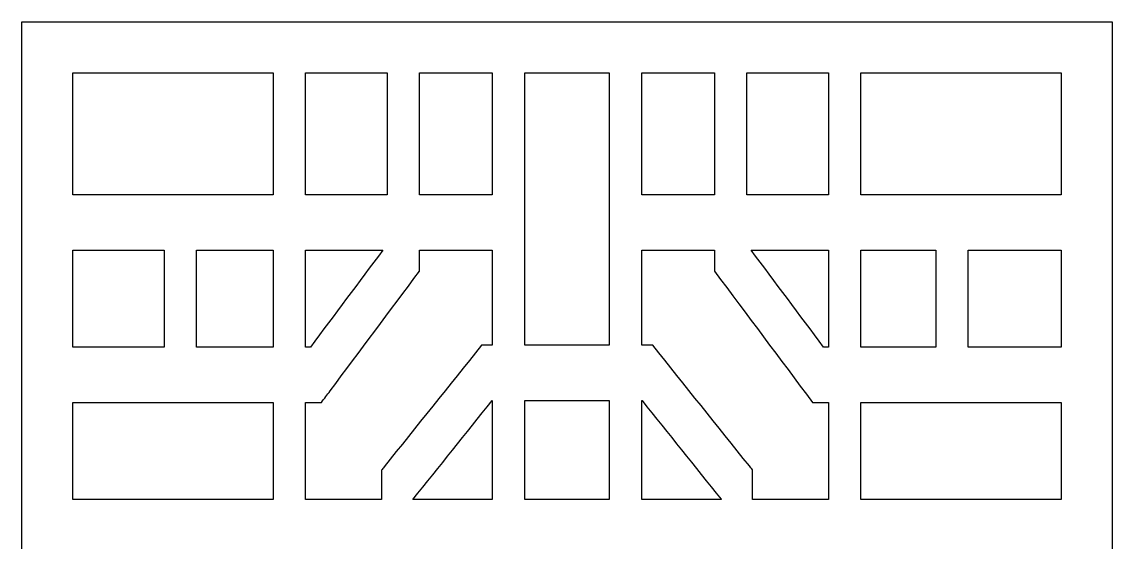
# Model space of a CAD drawing. Header units: centimetres. Extents: x -9.7 to 10.1, y -10 to 8.2.
# Drawn here: x -9.68 to -0.12, y 3.63 to 8.19 of the extents above; entities that cross this region are included whole.
import ezdxf

# ---------------------------------------------------------------- set-up
doc = ezdxf.new("R2010")
doc.units = ezdxf.units.CM
doc.header["$MEASUREMENT"] = 0
doc.layers.add('layer 1', color=7, linetype='Continuous')

msp = doc.modelspace()

# ---------------------------------------------------------------- linework, layer by layer
at = {"layer": 'layer 1', "color": 177}
msp.add_open_spline([(-0.12269, -0.92898), (-0.12269, -0.92898), (-0.12269, -0.8913), (-0.12269, -0.8913), (-0.12269, -0.8913), (-0.12269, -0.8913), (-0.12269, 8.19126), (-0.12269, 8.19126), (-0.12269, 8.19126), (-3.30854, 8.19126), (-6.49439, 8.19126), (-9.68025, 8.19126), (-9.68025, 8.19126), (-9.68025, 8.19126), (-9.68025, -0.8913), (-9.68025, -0.8913), (-9.68025, -0.8913), (-9.68025, -0.8913), (-9.68025, -0.92898), (-9.68025, -0.92898), (-9.68025, -0.92898), (-9.68025, -0.92898), (-9.68025, -10.01154), (-9.68025, -10.01154), (-9.68025, -10.01154), (-6.49439, -10.01154), (-3.30854, -10.01154), (-0.12269, -10.01154), (-0.12269, -10.01154), (-0.12269, -10.01154), (-0.12269, -0.92898), (-0.12269, -0.92898)], degree=3, knots=[0, 0, 0, 0, 0.1111111, 0.1111111, 0.1111111, 0.1111111, 0.2222222, 0.2222222, 0.2222222, 0.2222222, 0.3333333, 0.3333333, 0.3333333, 0.3333333, 0.4444444, 0.4444444, 0.4444444, 0.4444444, 0.5555556, 0.5555556, 0.5555556, 0.5555556, 0.6666667, 0.6666667, 0.6666667, 0.6666667, 0.7777778, 0.7777778, 0.7777778, 0.7777778, 1, 1, 1, 1], dxfattribs=at)
at = {"layer": 'layer 1', "color": 7}
for points, knots in [([(-7.47669, 7.74411), (-8.06216, 7.74411), (-8.64764, 7.74411), (-9.2331, 7.74411), (-9.2331, 7.74411), (-9.2331, 7.38808), (-9.2331, 7.03206), (-9.2331, 6.67603), (-9.2331, 6.67603), (-8.64764, 6.67603), (-8.06216, 6.67603), (-7.47669, 6.67603), (-7.47669, 6.67603), (-7.47669, 7.03206), (-7.47669, 7.38808), (-7.47669, 7.74411)], [0, 0, 0, 0, 0.2, 0.2, 0.2, 0.2, 0.4, 0.4, 0.4, 0.4, 0.6, 0.6, 0.6, 0.6, 1, 1, 1, 1]), ([(-6.47842, 7.74411), (-6.71635, 7.74411), (-6.95429, 7.74411), (-7.19222, 7.74411), (-7.19222, 7.74411), (-7.19222, 7.38808), (-7.19222, 7.03206), (-7.19222, 6.67603), (-7.19222, 6.67603), (-6.95429, 6.67603), (-6.71635, 6.67603), (-6.47842, 6.67603), (-6.47842, 6.67603), (-6.47842, 7.03206), (-6.47842, 7.38808), (-6.47842, 7.74411)], [0, 0, 0, 0, 0.2, 0.2, 0.2, 0.2, 0.4, 0.4, 0.4, 0.4, 0.6, 0.6, 0.6, 0.6, 1, 1, 1, 1]), ([(-5.55689, 7.74411), (-5.76923, 7.74411), (-5.9816, 7.74411), (-6.19395, 7.74411), (-6.19395, 7.74411), (-6.19395, 7.38808), (-6.19395, 7.03206), (-6.19395, 6.67603), (-6.19395, 6.67603), (-5.9816, 6.67603), (-5.76923, 6.67603), (-5.55689, 6.67603), (-5.55689, 6.67603), (-5.55689, 7.03206), (-5.55689, 7.38808), (-5.55689, 7.74411)], [0, 0, 0, 0, 0.2, 0.2, 0.2, 0.2, 0.4, 0.4, 0.4, 0.4, 0.6, 0.6, 0.6, 0.6, 1, 1, 1, 1]), ([(-4.53045, 7.74411), (-4.77777, 7.74411), (-5.02509, 7.74411), (-5.27241, 7.74411), (-5.27241, 7.74411), (-5.27241, 6.9483), (-5.27241, 6.1525), (-5.27241, 5.35667), (-5.27241, 5.35667), (-5.02509, 5.35667), (-4.77777, 5.35667), (-4.53045, 5.35667), (-4.53045, 5.35667), (-4.53045, 6.1525), (-4.53045, 6.9483), (-4.53045, 7.74411)], [0, 0, 0, 0, 0.2, 0.2, 0.2, 0.2, 0.4, 0.4, 0.4, 0.4, 0.6, 0.6, 0.6, 0.6, 1, 1, 1, 1]), ([(-3.60898, 7.74411), (-3.82131, 7.74411), (-4.03364, 7.74411), (-4.24597, 7.74411), (-4.24597, 7.74411), (-4.24597, 7.38808), (-4.24597, 7.03206), (-4.24597, 6.67603), (-4.24597, 6.67603), (-4.03364, 6.67603), (-3.82131, 6.67603), (-3.60898, 6.67603), (-3.60898, 6.67603), (-3.60898, 7.03206), (-3.60898, 7.38808), (-3.60898, 7.74411)], [0, 0, 0, 0, 0.2, 0.2, 0.2, 0.2, 0.4, 0.4, 0.4, 0.4, 0.6, 0.6, 0.6, 0.6, 1, 1, 1, 1]), ([(-2.61071, 7.74411), (-2.84864, 7.74411), (-3.08657, 7.74411), (-3.3245, 7.74411), (-3.3245, 7.74411), (-3.3245, 7.38808), (-3.3245, 7.03206), (-3.3245, 6.67603), (-3.3245, 6.67603), (-3.08657, 6.67603), (-2.84864, 6.67603), (-2.61071, 6.67603), (-2.61071, 6.67603), (-2.61071, 7.03206), (-2.61071, 7.38808), (-2.61071, 7.74411)], [0, 0, 0, 0, 0.2, 0.2, 0.2, 0.2, 0.4, 0.4, 0.4, 0.4, 0.6, 0.6, 0.6, 0.6, 1, 1, 1, 1]), ([(-0.56983, 6.67603), (-0.56983, 7.03206), (-0.56983, 7.38808), (-0.56983, 7.74411), (-0.56983, 7.74411), (-1.15531, 7.74411), (-1.74077, 7.74411), (-2.32625, 7.74411), (-2.32625, 7.74411), (-2.32625, 7.38808), (-2.32625, 7.03206), (-2.32625, 6.67603), (-2.32625, 6.67603), (-1.74077, 6.67603), (-1.15531, 6.67603), (-0.56983, 6.67603)], [0, 0, 0, 0, 0.2, 0.2, 0.2, 0.2, 0.4, 0.4, 0.4, 0.4, 0.6, 0.6, 0.6, 0.6, 1, 1, 1, 1]), ([(-9.2331, 6.19098), (-9.2331, 5.90744), (-9.2331, 5.62391), (-9.2331, 5.34039), (-9.2331, 5.34039), (-8.96646, 5.34039), (-8.6998, 5.34039), (-8.43314, 5.34039), (-8.43314, 5.34039), (-8.43314, 5.62391), (-8.43314, 5.90744), (-8.43314, 6.19098), (-8.43314, 6.19098), (-8.6998, 6.19098), (-8.96646, 6.19098), (-9.2331, 6.19098)], [0, 0, 0, 0, 0.2, 0.2, 0.2, 0.2, 0.4, 0.4, 0.4, 0.4, 0.6, 0.6, 0.6, 0.6, 1, 1, 1, 1]), ([(-7.47669, 5.34039), (-7.47669, 5.62391), (-7.47669, 5.90744), (-7.47669, 6.19098), (-7.47669, 6.19098), (-7.70068, 6.19098), (-7.92467, 6.19098), (-8.14866, 6.19098), (-8.14866, 6.19098), (-8.14866, 5.90744), (-8.14866, 5.62391), (-8.14866, 5.34039), (-8.14866, 5.34039), (-7.92467, 5.34039), (-7.70068, 5.34039), (-7.47669, 5.34039)], [0, 0, 0, 0, 0.2, 0.2, 0.2, 0.2, 0.4, 0.4, 0.4, 0.4, 0.6, 0.6, 0.6, 0.6, 1, 1, 1, 1]), ([(-7.19222, 4.85534), (-7.19222, 4.57181), (-7.19222, 4.28828), (-7.19222, 4.00476), (-7.19222, 4.00476), (-6.97061, 4.00476), (-6.74903, 4.00476), (-6.52744, 4.00476), (-6.52744, 4.00476), (-6.52744, 4.08268), (-6.52744, 4.16061), (-6.52744, 4.23853), (-6.52744, 4.23853), (-6.52744, 4.24622), (-6.52744, 4.2539), (-6.52744, 4.26158), (-6.52744, 4.26158), (-6.51967, 4.27129), (-6.51191, 4.28097), (-6.50414, 4.29068), (-6.50414, 4.29068), (-6.2197, 4.64581), (-5.93525, 5.00096), (-5.65081, 5.35611), (-5.65081, 5.35611), (-5.65081, 5.35629), (-5.65081, 5.35649), (-5.65081, 5.35667), (-5.65081, 5.35667), (-5.65066, 5.35667), (-5.65051, 5.35667), (-5.65036, 5.35667), (-5.65036, 5.35667), (-5.6192, 5.35667), (-5.58805, 5.35667), (-5.55689, 5.35667), (-5.55689, 5.35667), (-5.55689, 5.63477), (-5.55689, 5.91288), (-5.55689, 6.19098), (-5.55689, 6.19098), (-5.76923, 6.19098), (-5.9816, 6.19098), (-6.19395, 6.19098), (-6.19395, 6.19098), (-6.19395, 6.12921), (-6.19395, 6.06747), (-6.19395, 6.0057), (-6.19395, 6.0057), (-6.45532, 5.65592), (-6.7167, 5.30613), (-6.97806, 4.95633), (-6.97806, 4.95633), (-7.00323, 4.92267), (-7.02839, 4.88901), (-7.05354, 4.85534), (-7.05354, 4.85534), (-7.06049, 4.85534), (-7.06745, 4.85534), (-7.0744, 4.85534), (-7.0744, 4.85534), (-7.11368, 4.85534), (-7.15294, 4.85534), (-7.19222, 4.85534)], [0, 0, 0, 0, 0.0588235, 0.0588235, 0.0588235, 0.0588235, 0.1176471, 0.1176471, 0.1176471, 0.1176471, 0.1764706, 0.1764706, 0.1764706, 0.1764706, 0.2352941, 0.2352941, 0.2352941, 0.2352941, 0.2941176, 0.2941176, 0.2941176, 0.2941176, 0.3529412, 0.3529412, 0.3529412, 0.3529412, 0.4117647, 0.4117647, 0.4117647, 0.4117647, 0.4705882, 0.4705882, 0.4705882, 0.4705882, 0.5294118, 0.5294118, 0.5294118, 0.5294118, 0.5882353, 0.5882353, 0.5882353, 0.5882353, 0.6470588, 0.6470588, 0.6470588, 0.6470588, 0.7058824, 0.7058824, 0.7058824, 0.7058824, 0.7647059, 0.7647059, 0.7647059, 0.7647059, 0.8235294, 0.8235294, 0.8235294, 0.8235294, 0.8823529, 0.8823529, 0.8823529, 0.8823529, 1, 1, 1, 1]), ([(-7.19222, 6.19098), (-7.19222, 5.90744), (-7.19222, 5.62391), (-7.19222, 5.34039), (-7.19222, 5.34039), (-7.17847, 5.34039), (-7.16475, 5.34039), (-7.151, 5.34039), (-7.151, 5.34039), (-6.93913, 5.62391), (-6.72728, 5.90744), (-6.51542, 6.19098), (-6.51542, 6.19098), (-6.74101, 6.19098), (-6.96662, 6.19098), (-7.19222, 6.19098)], [0, 0, 0, 0, 0.2, 0.2, 0.2, 0.2, 0.4, 0.4, 0.4, 0.4, 0.6, 0.6, 0.6, 0.6, 1, 1, 1, 1]), ([(-3.30303, 4.29848), (-3.29385, 4.28702), (-3.28468, 4.27556), (-3.27551, 4.26408), (-3.27551, 4.26408), (-3.27551, 4.17765), (-3.27551, 4.09119), (-3.27551, 4.00476), (-3.27551, 4.00476), (-3.0539, 4.00476), (-2.83231, 4.00476), (-2.61071, 4.00476), (-2.61071, 4.00476), (-2.61071, 4.28828), (-2.61071, 4.57181), (-2.61071, 4.85534), (-2.61071, 4.85534), (-2.65694, 4.85534), (-2.70316, 4.85534), (-2.74939, 4.85534), (-2.74939, 4.85534), (-3.03592, 5.23879), (-3.32245, 5.62226), (-3.60898, 6.0057), (-3.60898, 6.0057), (-3.60898, 6.06747), (-3.60898, 6.12921), (-3.60898, 6.19098), (-3.60898, 6.19098), (-3.82131, 6.19098), (-4.03364, 6.19098), (-4.24597, 6.19098), (-4.24597, 6.19098), (-4.24597, 5.91288), (-4.24597, 5.63477), (-4.24597, 5.35667), (-4.24597, 5.35667), (-4.21416, 5.35667), (-4.18237, 5.35667), (-4.15056, 5.35667), (-4.15056, 5.35667), (-3.86806, 5.00394), (-3.58555, 4.65121), (-3.30303, 4.29848)], [0, 0, 0, 0, 0.0833333, 0.0833333, 0.0833333, 0.0833333, 0.1666667, 0.1666667, 0.1666667, 0.1666667, 0.25, 0.25, 0.25, 0.25, 0.3333333, 0.3333333, 0.3333333, 0.3333333, 0.4166667, 0.4166667, 0.4166667, 0.4166667, 0.5, 0.5, 0.5, 0.5, 0.5833333, 0.5833333, 0.5833333, 0.5833333, 0.6666667, 0.6666667, 0.6666667, 0.6666667, 0.75, 0.75, 0.75, 0.75, 0.8333333, 0.8333333, 0.8333333, 0.8333333, 1, 1, 1, 1]), ([(-2.61071, 5.34039), (-2.61071, 5.62391), (-2.61071, 5.90744), (-2.61071, 6.19098), (-2.61071, 6.19098), (-2.8363, 6.19098), (-3.06192, 6.19098), (-3.28751, 6.19098), (-3.28751, 6.19098), (-3.07564, 5.90744), (-2.86379, 5.62391), (-2.65192, 5.34039), (-2.65192, 5.34039), (-2.6382, 5.34039), (-2.62445, 5.34039), (-2.61071, 5.34039)], [0, 0, 0, 0, 0.2, 0.2, 0.2, 0.2, 0.4, 0.4, 0.4, 0.4, 0.6, 0.6, 0.6, 0.6, 1, 1, 1, 1]), ([(-2.32625, 6.19098), (-2.32625, 5.90744), (-2.32625, 5.62391), (-2.32625, 5.34039), (-2.32625, 5.34039), (-2.10741, 5.34039), (-1.88859, 5.34039), (-1.66977, 5.34039), (-1.66977, 5.34039), (-1.66977, 5.62391), (-1.66977, 5.90744), (-1.66977, 6.19098), (-1.66977, 6.19098), (-1.88859, 6.19098), (-2.10741, 6.19098), (-2.32625, 6.19098)], [0, 0, 0, 0, 0.2, 0.2, 0.2, 0.2, 0.4, 0.4, 0.4, 0.4, 0.6, 0.6, 0.6, 0.6, 1, 1, 1, 1]), ([(-0.56983, 5.34039), (-0.56983, 5.62391), (-0.56983, 5.90744), (-0.56983, 6.19098), (-0.56983, 6.19098), (-0.84164, 6.19098), (-1.11346, 6.19098), (-1.38529, 6.19098), (-1.38529, 6.19098), (-1.38529, 5.90744), (-1.38529, 5.62391), (-1.38529, 5.34039), (-1.38529, 5.34039), (-1.11346, 5.34039), (-0.84164, 5.34039), (-0.56983, 5.34039)], [0, 0, 0, 0, 0.2, 0.2, 0.2, 0.2, 0.4, 0.4, 0.4, 0.4, 0.6, 0.6, 0.6, 0.6, 1, 1, 1, 1]), ([(-9.2331, 4.85534), (-9.2331, 4.57181), (-9.2331, 4.28828), (-9.2331, 4.00476), (-9.2331, 4.00476), (-8.64764, 4.00476), (-8.06216, 4.00476), (-7.47669, 4.00476), (-7.47669, 4.00476), (-7.47669, 4.28828), (-7.47669, 4.57181), (-7.47669, 4.85534), (-7.47669, 4.85534), (-8.06216, 4.85534), (-8.64764, 4.85534), (-9.2331, 4.85534)], [0, 0, 0, 0, 0.2, 0.2, 0.2, 0.2, 0.4, 0.4, 0.4, 0.4, 0.6, 0.6, 0.6, 0.6, 1, 1, 1, 1]), ([(-5.55689, 4.00476), (-5.55689, 4.29371), (-5.55689, 4.58267), (-5.55689, 4.87162), (-5.55689, 4.87162), (-5.55704, 4.87162), (-5.55718, 4.87162), (-5.55733, 4.87162), (-5.55733, 4.87162), (-5.78877, 4.58267), (-6.0202, 4.29371), (-6.25162, 4.00476), (-6.25162, 4.00476), (-6.02005, 4.00476), (-5.78846, 4.00476), (-5.55689, 4.00476)], [0, 0, 0, 0, 0.2, 0.2, 0.2, 0.2, 0.4, 0.4, 0.4, 0.4, 0.6, 0.6, 0.6, 0.6, 1, 1, 1, 1]), ([(-4.53045, 4.00476), (-4.53045, 4.29371), (-4.53045, 4.58267), (-4.53045, 4.87162), (-4.53045, 4.87162), (-4.77777, 4.87162), (-5.02509, 4.87162), (-5.27241, 4.87162), (-5.27241, 4.87162), (-5.27241, 4.58267), (-5.27241, 4.29371), (-5.27241, 4.00476), (-5.27241, 4.00476), (-5.02509, 4.00476), (-4.77777, 4.00476), (-4.53045, 4.00476)], [0, 0, 0, 0, 0.2, 0.2, 0.2, 0.2, 0.4, 0.4, 0.4, 0.4, 0.6, 0.6, 0.6, 0.6, 1, 1, 1, 1]), ([(-3.55124, 4.00476), (-3.55124, 4.00557), (-3.55124, 4.00637), (-3.55124, 4.00718), (-3.55124, 4.00718), (-3.78202, 4.29533), (-4.01279, 4.58348), (-4.24359, 4.87162), (-4.24359, 4.87162), (-4.24438, 4.87162), (-4.24518, 4.87162), (-4.24597, 4.87162), (-4.24597, 4.87162), (-4.24597, 4.58267), (-4.24597, 4.29371), (-4.24597, 4.00476), (-4.24597, 4.00476), (-4.01438, 4.00476), (-3.78281, 4.00476), (-3.55124, 4.00476)], [0, 0, 0, 0, 0.1666667, 0.1666667, 0.1666667, 0.1666667, 0.3333333, 0.3333333, 0.3333333, 0.3333333, 0.5, 0.5, 0.5, 0.5, 0.6666667, 0.6666667, 0.6666667, 0.6666667, 1, 1, 1, 1]), ([(-0.56983, 4.00476), (-0.56983, 4.28828), (-0.56983, 4.57181), (-0.56983, 4.85534), (-0.56983, 4.85534), (-1.15531, 4.85534), (-1.74077, 4.85534), (-2.32625, 4.85534), (-2.32625, 4.85534), (-2.32625, 4.57181), (-2.32625, 4.28828), (-2.32625, 4.00476), (-2.32625, 4.00476), (-1.74077, 4.00476), (-1.15531, 4.00476), (-0.56983, 4.00476)], [0, 0, 0, 0, 0.2, 0.2, 0.2, 0.2, 0.4, 0.4, 0.4, 0.4, 0.6, 0.6, 0.6, 0.6, 1, 1, 1, 1])]:
    msp.add_open_spline(points, degree=3, knots=knots, dxfattribs=at)

doc.saveas('drawing.dxf')
